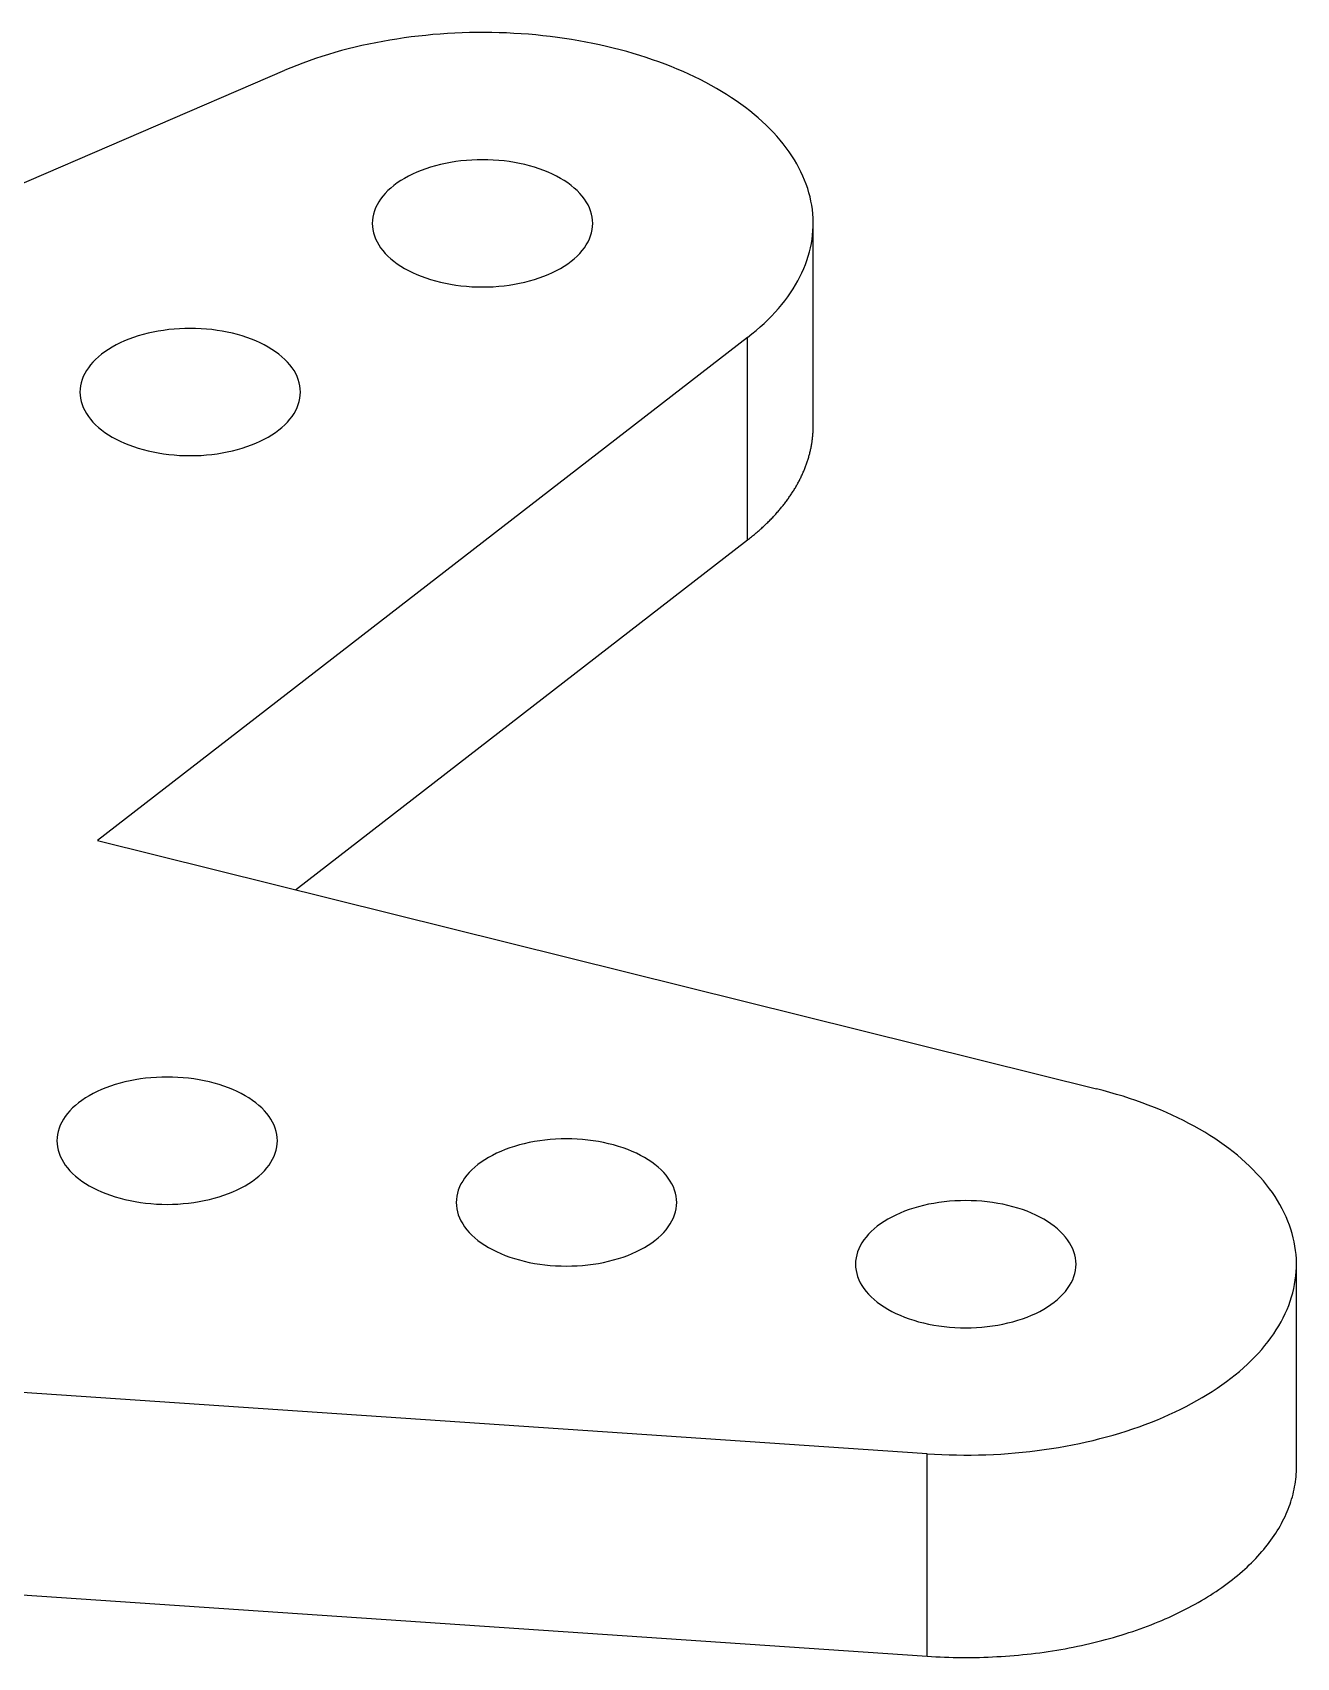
# Model space of a CAD drawing. Extents: x 5.39 to 8.56, y 4.01 to 6.42.
# Drawn here: x 8.1962 to 8.5573, y 5.6638 to 6.1282 of the extents above; entities that cross this region are included whole.
import ezdxf

# ---------------------------------------------------------------- set-up
doc = ezdxf.new("R2010")
doc.units = 0
doc.layers.add('VISIBLE_EDGES_ANSI_', color=7, linetype='CONTINUOUS')
doc.layers.add('VISIBLE_TANGENT_EDGES_ANSI', color=7, linetype='CONTINUOUS')

msp = doc.modelspace()

# ---------------------------------------------------------------- linework, layer by layer
at = {"layer": 'VISIBLE_EDGES_ANSI_'}
for p, q in [((8.01916, 6.01019), (8.26829, 6.11743)), ((8.41926, 6.01583), (8.41926, 6.07369)), ((8.40052, 6.04108), (8.21478, 5.89725)), ((8.27134, 5.88319), (8.40052, 5.98322)), ((8.21478, 5.89725), (8.5002, 5.8263)), ((8.55733, 5.71833), (8.55733, 5.77619)), ((8.45181, 5.72201), (8.14317, 5.74296)), ((8.15512, 5.68429), (8.45181, 5.66415))]:
    msp.add_line(p, q, dxfattribs=at)
for points in [[(8.40052, 6.04108, 0), (8.40176, 6.04207, 0), (8.40296, 6.04307, 0), (8.40412, 6.04408, 0), (8.40525, 6.04511, 0), (8.40633, 6.04615, 0), (8.40737, 6.0472, 0), (8.40837, 6.04827, 0), (8.40933, 6.04936, 0), (8.41025, 6.05045, 0), (8.41113, 6.05156, 0), (8.41196, 6.05267, 0), (8.41275, 6.0538, 0), (8.4135, 6.05493, 0), (8.4142, 6.05608, 0), (8.41486, 6.05724, 0), (8.41547, 6.0584, 0), (8.41604, 6.05957, 0), (8.41656, 6.06075, 0), (8.41704, 6.06193, 0), (8.41747, 6.06312, 0), (8.41785, 6.06432, 0), (8.41819, 6.06552, 0), (8.41848, 6.06672, 0), (8.41873, 6.06793, 0), (8.41893, 6.06914, 0), (8.41908, 6.07035, 0), (8.41919, 6.07156, 0), (8.41924, 6.07278, 0), (8.41926, 6.07399, 0), (8.41922, 6.07521, 0), (8.41914, 6.07642, 0), (8.41901, 6.07764, 0), (8.41883, 6.07885, 0), (8.41861, 6.08006, 0), (8.41834, 6.08126, 0), (8.41803, 6.08246, 0), (8.41767, 6.08366, 0), (8.41726, 6.08485, 0), (8.4168, 6.08604, 0), (8.4163, 6.08722, 0), (8.41576, 6.0884, 0), (8.41517, 6.08956, 0), (8.41454, 6.09072, 0), (8.41386, 6.09187, 0), (8.41313, 6.09301, 0), (8.41236, 6.09414, 0), (8.41155, 6.09527, 0), (8.4107, 6.09638, 0), (8.4098, 6.09748, 0), (8.40886, 6.09857, 0), (8.40788, 6.09964, 0), (8.40686, 6.1007, 0), (8.4058, 6.10175, 0), (8.40469, 6.10279, 0), (8.40355, 6.10381, 0), (8.40237, 6.10481, 0), (8.40115, 6.10581, 0), (8.39989, 6.10678, 0), (8.3986, 6.10774, 0), (8.39726, 6.10868, 0), (8.3959, 6.1096, 0), (8.39449, 6.11051, 0), (8.39305, 6.1114, 0), (8.39158, 6.11227, 0), (8.39008, 6.11312, 0), (8.38854, 6.11395, 0), (8.38697, 6.11476, 0), (8.38537, 6.11555, 0), (8.38374, 6.11632, 0), (8.38208, 6.11706, 0), (8.38039, 6.11779, 0), (8.37868, 6.11849, 0), (8.37693, 6.11918, 0), (8.37517, 6.11984, 0), (8.37337, 6.12047, 0), (8.37156, 6.12109, 0), (8.36971, 6.12168, 0), (8.36785, 6.12224, 0), (8.36597, 6.12279, 0), (8.36406, 6.1233, 0), (8.36214, 6.1238, 0), (8.3602, 6.12426, 0), (8.35824, 6.12471, 0), (8.35626, 6.12513, 0), (8.35427, 6.12552, 0), (8.35226, 6.12588, 0), (8.35024, 6.12622, 0), (8.3482, 6.12654, 0), (8.34616, 6.12683, 0), (8.3441, 6.12709, 0), (8.34204, 6.12733, 0), (8.33996, 6.12753, 0), (8.33788, 6.12772, 0), (8.33579, 6.12787, 0), (8.3337, 6.128, 0), (8.3316, 6.1281, 0), (8.3295, 6.12818, 0), (8.3274, 6.12822, 0), (8.32529, 6.12824, 0), (8.32319, 6.12824, 0), (8.32108, 6.1282, 0), (8.31898, 6.12814, 0), (8.31688, 6.12805, 0), (8.31478, 6.12794, 0), (8.31269, 6.1278, 0), (8.31061, 6.12763, 0), (8.30853, 6.12743, 0), (8.30646, 6.12721, 0), (8.3044, 6.12696, 0), (8.30235, 6.12669, 0), (8.30031, 6.12638, 0), (8.29828, 6.12606, 0), (8.29627, 6.1257, 0), (8.29427, 6.12532, 0), (8.29228, 6.12492, 0), (8.29031, 6.12449, 0), (8.28836, 6.12403, 0), (8.28643, 6.12355, 0), (8.28451, 6.12305, 0), (8.28262, 6.12252, 0), (8.28075, 6.12196, 0), (8.27889, 6.12138, 0), (8.27706, 6.12078, 0), (8.27526, 6.12016, 0), (8.27348, 6.11951, 0), (8.27172, 6.11884, 0), (8.26999, 6.11814, 0), (8.26829, 6.11743, 0)], [(8.29327, 6.07369, 0), (8.29331, 6.0728, 0), (8.29342, 6.07191, 0), (8.29361, 6.07102, 0), (8.29388, 6.07014, 0), (8.29422, 6.06927, 0), (8.29463, 6.06841, 0), (8.29511, 6.06757, 0), (8.29567, 6.06673, 0), (8.2963, 6.06592, 0), (8.29699, 6.06512, 0), (8.29775, 6.06434, 0), (8.29858, 6.06359, 0), (8.29947, 6.06286, 0), (8.30042, 6.06216, 0), (8.30143, 6.06148, 0), (8.3025, 6.06083, 0), (8.30362, 6.06022, 0), (8.30479, 6.05963, 0), (8.30601, 6.05909, 0), (8.30727, 6.05857, 0), (8.30858, 6.05809, 0), (8.30992, 6.05765, 0), (8.3113, 6.05725, 0), (8.31272, 6.05689, 0), (8.31416, 6.05657, 0), (8.31563, 6.05629, 0), (8.31712, 6.05605, 0), (8.31862, 6.05586, 0), (8.32015, 6.0557, 0), (8.32168, 6.05559, 0), (8.32322, 6.05553, 0), (8.32477, 6.05551, 0), (8.32631, 6.05553, 0), (8.32786, 6.05559, 0), (8.32939, 6.0557, 0), (8.33091, 6.05586, 0), (8.33242, 6.05605, 0), (8.33391, 6.05629, 0), (8.33538, 6.05657, 0), (8.33682, 6.05689, 0), (8.33824, 6.05725, 0), (8.33962, 6.05765, 0), (8.34096, 6.05809, 0), (8.34227, 6.05857, 0), (8.34353, 6.05909, 0), (8.34475, 6.05963, 0), (8.34592, 6.06022, 0), (8.34704, 6.06083, 0), (8.34811, 6.06148, 0), (8.34912, 6.06216, 0), (8.35007, 6.06286, 0), (8.35096, 6.06359, 0), (8.35178, 6.06434, 0), (8.35255, 6.06512, 0), (8.35324, 6.06592, 0), (8.35387, 6.06673, 0), (8.35442, 6.06757, 0), (8.35491, 6.06841, 0), (8.35532, 6.06927, 0), (8.35566, 6.07014, 0), (8.35592, 6.07102, 0), (8.35611, 6.07191, 0), (8.35623, 6.0728, 0), (8.35626, 6.07369, 0), (8.35623, 6.07458, 0), (8.35611, 6.07547, 0), (8.35592, 6.07636, 0), (8.35566, 6.07724, 0), (8.35532, 6.07811, 0), (8.35491, 6.07897, 0), (8.35442, 6.07982, 0), (8.35387, 6.08065, 0), (8.35324, 6.08147, 0), (8.35255, 6.08226, 0), (8.35178, 6.08304, 0), (8.35096, 6.08379, 0), (8.35007, 6.08452, 0), (8.34912, 6.08523, 0), (8.34811, 6.0859, 0), (8.34704, 6.08655, 0), (8.34592, 6.08716, 0), (8.34475, 6.08775, 0), (8.34353, 6.0883, 0), (8.34227, 6.08881, 0), (8.34096, 6.08929, 0), (8.33962, 6.08973, 0), (8.33824, 6.09013, 0), (8.33682, 6.09049, 0), (8.33538, 6.09081, 0), (8.33391, 6.09109, 0), (8.33242, 6.09133, 0), (8.33091, 6.09153, 0), (8.32939, 6.09168, 0), (8.32786, 6.09179, 0), (8.32631, 6.09185, 0), (8.32477, 6.09188, 0), (8.32322, 6.09185, 0), (8.32168, 6.09179, 0), (8.32015, 6.09168, 0), (8.31862, 6.09153, 0), (8.31712, 6.09133, 0), (8.31563, 6.09109, 0), (8.31416, 6.09081, 0), (8.31272, 6.09049, 0), (8.3113, 6.09013, 0), (8.30992, 6.08973, 0), (8.30858, 6.08929, 0), (8.30727, 6.08881, 0), (8.30601, 6.0883, 0), (8.30479, 6.08775, 0), (8.30362, 6.08716, 0), (8.3025, 6.08655, 0), (8.30143, 6.0859, 0), (8.30042, 6.08523, 0), (8.29947, 6.08452, 0), (8.29858, 6.08379, 0), (8.29775, 6.08304, 0), (8.29699, 6.08226, 0), (8.2963, 6.08147, 0), (8.29567, 6.08065, 0), (8.29511, 6.07982, 0), (8.29463, 6.07897, 0), (8.29422, 6.07811, 0), (8.29388, 6.07724, 0), (8.29361, 6.07636, 0), (8.29342, 6.07547, 0), (8.29331, 6.07458, 0), (8.29327, 6.07369, 0)], [(8.20976, 6.02547, 0), (8.20979, 6.02458, 0), (8.20991, 6.02369, 0), (8.2101, 6.0228, 0), (8.21036, 6.02193, 0), (8.2107, 6.02105, 0), (8.21111, 6.02019, 0), (8.2116, 6.01935, 0), (8.21215, 6.01851, 0), (8.21278, 6.0177, 0), (8.21348, 6.0169, 0), (8.21424, 6.01612, 0), (8.21506, 6.01537, 0), (8.21595, 6.01464, 0), (8.21691, 6.01394, 0), (8.21792, 6.01326, 0), (8.21898, 6.01261, 0), (8.2201, 6.012, 0), (8.22127, 6.01142, 0), (8.22249, 6.01087, 0), (8.22375, 6.01035, 0), (8.22506, 6.00988, 0), (8.22641, 6.00944, 0), (8.22779, 6.00903, 0), (8.2292, 6.00867, 0), (8.23064, 6.00835, 0), (8.23211, 6.00807, 0), (8.2336, 6.00783, 0), (8.23511, 6.00764, 0), (8.23663, 6.00749, 0), (8.23817, 6.00738, 0), (8.23971, 6.00731, 0), (8.24125, 6.00729, 0), (8.2428, 6.00731, 0), (8.24434, 6.00738, 0), (8.24587, 6.00749, 0), (8.2474, 6.00764, 0), (8.24891, 6.00783, 0), (8.2504, 6.00807, 0), (8.25186, 6.00835, 0), (8.25331, 6.00867, 0), (8.25472, 6.00903, 0), (8.2561, 6.00944, 0), (8.25744, 6.00988, 0), (8.25875, 6.01035, 0), (8.26001, 6.01087, 0), (8.26123, 6.01142, 0), (8.2624, 6.012, 0), (8.26352, 6.01261, 0), (8.26459, 6.01326, 0), (8.2656, 6.01394, 0), (8.26655, 6.01464, 0), (8.26744, 6.01537, 0), (8.26827, 6.01612, 0), (8.26903, 6.0169, 0), (8.26972, 6.0177, 0), (8.27035, 6.01851, 0), (8.27091, 6.01935, 0), (8.27139, 6.02019, 0), (8.2718, 6.02105, 0), (8.27214, 6.02193, 0), (8.27241, 6.0228, 0), (8.2726, 6.02369, 0), (8.27271, 6.02458, 0), (8.27275, 6.02547, 0), (8.27271, 6.02637, 0), (8.2726, 6.02726, 0), (8.27241, 6.02814, 0), (8.27214, 6.02902, 0), (8.2718, 6.02989, 0), (8.27139, 6.03075, 0), (8.27091, 6.0316, 0), (8.27035, 6.03243, 0), (8.26972, 6.03325, 0), (8.26903, 6.03404, 0), (8.26827, 6.03482, 0), (8.26744, 6.03558, 0), (8.26655, 6.03631, 0), (8.2656, 6.03701, 0), (8.26459, 6.03768, 0), (8.26352, 6.03833, 0), (8.2624, 6.03895, 0), (8.26123, 6.03953, 0), (8.26001, 6.04008, 0), (8.25875, 6.04059, 0), (8.25744, 6.04107, 0), (8.2561, 6.04151, 0), (8.25472, 6.04191, 0), (8.25331, 6.04227, 0), (8.25186, 6.04259, 0), (8.2504, 6.04287, 0), (8.24891, 6.04311, 0), (8.2474, 6.04331, 0), (8.24587, 6.04346, 0), (8.24434, 6.04357, 0), (8.2428, 6.04364, 0), (8.24125, 6.04366, 0), (8.23971, 6.04364, 0), (8.23817, 6.04357, 0), (8.23663, 6.04346, 0), (8.23511, 6.04331, 0), (8.2336, 6.04311, 0), (8.23211, 6.04287, 0), (8.23064, 6.04259, 0), (8.2292, 6.04227, 0), (8.22779, 6.04191, 0), (8.22641, 6.04151, 0), (8.22506, 6.04107, 0), (8.22375, 6.04059, 0), (8.22249, 6.04008, 0), (8.22127, 6.03953, 0), (8.2201, 6.03895, 0), (8.21898, 6.03833, 0), (8.21792, 6.03768, 0), (8.21691, 6.03701, 0), (8.21595, 6.03631, 0), (8.21506, 6.03558, 0), (8.21424, 6.03482, 0), (8.21348, 6.03404, 0), (8.21278, 6.03325, 0), (8.21215, 6.03243, 0), (8.2116, 6.0316, 0), (8.21111, 6.03075, 0), (8.2107, 6.02989, 0), (8.21036, 6.02902, 0), (8.2101, 6.02814, 0), (8.20991, 6.02726, 0), (8.20979, 6.02637, 0), (8.20976, 6.02547, 0)], [(8.40052, 5.98322, 0), (8.4008, 5.98344, 0), (8.40108, 5.98366, 0), (8.40136, 5.98388, 0), (8.40164, 5.9841, 0), (8.40191, 5.98433, 0), (8.40218, 5.98455, 0), (8.40245, 5.98477, 0), (8.40272, 5.985, 0), (8.40299, 5.98522, 0), (8.40325, 5.98545, 0), (8.40351, 5.98568, 0), (8.40377, 5.98591, 0), (8.40403, 5.98613, 0), (8.40429, 5.98636, 0), (8.40454, 5.98659, 0), (8.4048, 5.98683, 0), (8.40505, 5.98706, 0), (8.40529, 5.98729, 0), (8.40554, 5.98752, 0), (8.40579, 5.98776, 0), (8.40603, 5.98799, 0), (8.40627, 5.98823, 0), (8.40651, 5.98846, 0), (8.40674, 5.9887, 0), (8.40698, 5.98894, 0), (8.40721, 5.98917, 0), (8.40744, 5.98941, 0), (8.40767, 5.98965, 0), (8.40789, 5.98989, 0), (8.40812, 5.99013, 0), (8.40834, 5.99037, 0), (8.40856, 5.99061, 0), (8.40878, 5.99086, 0), (8.40899, 5.9911, 0), (8.4092, 5.99134, 0), (8.40942, 5.99159, 0), (8.40962, 5.99183, 0), (8.40983, 5.99208, 0), (8.41004, 5.99232, 0), (8.41024, 5.99257, 0), (8.41044, 5.99282, 0), (8.41064, 5.99307, 0), (8.41083, 5.99331, 0), (8.41103, 5.99356, 0), (8.41122, 5.99381, 0), (8.41141, 5.99406, 0), (8.4116, 5.99431, 0), (8.41178, 5.99457, 0), (8.41197, 5.99482, 0), (8.41215, 5.99507, 0), (8.41233, 5.99532, 0), (8.4125, 5.99558, 0), (8.41268, 5.99583, 0), (8.41285, 5.99608, 0), (8.41302, 5.99634, 0), (8.41319, 5.99659, 0), (8.41335, 5.99685, 0), (8.41352, 5.99711, 0), (8.41368, 5.99736, 0), (8.41384, 5.99762, 0), (8.41399, 5.99788, 0), (8.41415, 5.99813, 0), (8.4143, 5.99839, 0), (8.41445, 5.99865, 0), (8.4146, 5.99891, 0), (8.41474, 5.99917, 0), (8.41489, 5.99943, 0), (8.41503, 5.99969, 0), (8.41517, 5.99995, 0), (8.4153, 6.00021, 0), (8.41544, 6.00048, 0), (8.41557, 6.00074, 0), (8.4157, 6.001, 0), (8.41583, 6.00126, 0), (8.41595, 6.00153, 0), (8.41607, 6.00179, 0), (8.4162, 6.00205, 0), (8.41631, 6.00232, 0), (8.41643, 6.00258, 0), (8.41654, 6.00285, 0), (8.41665, 6.00311, 0), (8.41676, 6.00338, 0), (8.41687, 6.00365, 0), (8.41698, 6.00391, 0), (8.41708, 6.00418, 0), (8.41718, 6.00445, 0), (8.41727, 6.00471, 0), (8.41737, 6.00498, 0), (8.41746, 6.00525, 0), (8.41755, 6.00552, 0), (8.41764, 6.00578, 0), (8.41773, 6.00605, 0), (8.41781, 6.00632, 0), (8.41789, 6.00659, 0), (8.41797, 6.00686, 0), (8.41805, 6.00713, 0), (8.41812, 6.0074, 0), (8.41819, 6.00767, 0), (8.41826, 6.00794, 0), (8.41833, 6.00821, 0), (8.4184, 6.00848, 0), (8.41846, 6.00875, 0), (8.41852, 6.00902, 0), (8.41858, 6.00929, 0), (8.41863, 6.00956, 0), (8.41868, 6.00983, 0), (8.41874, 6.01011, 0), (8.41878, 6.01038, 0), (8.41883, 6.01065, 0), (8.41887, 6.01092, 0), (8.41892, 6.01119, 0), (8.41895, 6.01147, 0), (8.41899, 6.01174, 0), (8.41903, 6.01201, 0), (8.41906, 6.01228, 0), (8.41909, 6.01255, 0), (8.41911, 6.01283, 0), (8.41914, 6.0131, 0), (8.41916, 6.01337, 0), (8.41918, 6.01365, 0), (8.4192, 6.01392, 0), (8.41921, 6.01419, 0), (8.41923, 6.01446, 0), (8.41924, 6.01474, 0), (8.41925, 6.01501, 0), (8.41925, 6.01528, 0), (8.41926, 6.01556, 0), (8.41926, 6.01583, 0)], [(8.20317, 5.81149, 0), (8.20321, 5.8106, 0), (8.20332, 5.80971, 0), (8.20351, 5.80882, 0), (8.20378, 5.80794, 0), (8.20412, 5.80707, 0), (8.20453, 5.80621, 0), (8.20501, 5.80536, 0), (8.20557, 5.80453, 0), (8.2062, 5.80371, 0), (8.20689, 5.80292, 0), (8.20765, 5.80214, 0), (8.20848, 5.80139, 0), (8.20937, 5.80066, 0), (8.21032, 5.79995, 0), (8.21133, 5.79928, 0), (8.2124, 5.79863, 0), (8.21352, 5.79801, 0), (8.21469, 5.79743, 0), (8.21591, 5.79688, 0), (8.21717, 5.79637, 0), (8.21848, 5.79589, 0), (8.21982, 5.79545, 0), (8.2212, 5.79505, 0), (8.22262, 5.79469, 0), (8.22406, 5.79437, 0), (8.22553, 5.79409, 0), (8.22702, 5.79385, 0), (8.22852, 5.79365, 0), (8.23005, 5.7935, 0), (8.23158, 5.79339, 0), (8.23312, 5.79333, 0), (8.23467, 5.7933, 0), (8.23621, 5.79333, 0), (8.23776, 5.79339, 0), (8.23929, 5.7935, 0), (8.24081, 5.79365, 0), (8.24232, 5.79385, 0), (8.24381, 5.79409, 0), (8.24528, 5.79437, 0), (8.24672, 5.79469, 0), (8.24813, 5.79505, 0), (8.24952, 5.79545, 0), (8.25086, 5.79589, 0), (8.25217, 5.79637, 0), (8.25343, 5.79688, 0), (8.25465, 5.79743, 0), (8.25582, 5.79801, 0), (8.25694, 5.79863, 0), (8.25801, 5.79928, 0), (8.25901, 5.79995, 0), (8.25997, 5.80066, 0), (8.26086, 5.80139, 0), (8.26168, 5.80214, 0), (8.26245, 5.80292, 0), (8.26314, 5.80371, 0), (8.26377, 5.80453, 0), (8.26432, 5.80536, 0), (8.26481, 5.80621, 0), (8.26522, 5.80707, 0), (8.26556, 5.80794, 0), (8.26582, 5.80882, 0), (8.26601, 5.80971, 0), (8.26613, 5.8106, 0), (8.26616, 5.81149, 0), (8.26613, 5.81238, 0), (8.26601, 5.81327, 0), (8.26582, 5.81416, 0), (8.26556, 5.81504, 0), (8.26522, 5.81591, 0), (8.26481, 5.81677, 0), (8.26432, 5.81761, 0), (8.26377, 5.81845, 0), (8.26314, 5.81926, 0), (8.26245, 5.82006, 0), (8.26168, 5.82084, 0), (8.26086, 5.82159, 0), (8.25997, 5.82232, 0), (8.25901, 5.82302, 0), (8.25801, 5.8237, 0), (8.25694, 5.82435, 0), (8.25582, 5.82496, 0), (8.25465, 5.82554, 0), (8.25343, 5.82609, 0), (8.25217, 5.82661, 0), (8.25086, 5.82709, 0), (8.24952, 5.82753, 0), (8.24813, 5.82793, 0), (8.24672, 5.82829, 0), (8.24528, 5.82861, 0), (8.24381, 5.82889, 0), (8.24232, 5.82913, 0), (8.24081, 5.82932, 0), (8.23929, 5.82948, 0), (8.23776, 5.82958, 0), (8.23621, 5.82965, 0), (8.23467, 5.82967, 0), (8.23312, 5.82965, 0), (8.23158, 5.82958, 0), (8.23005, 5.82948, 0), (8.22852, 5.82932, 0), (8.22702, 5.82913, 0), (8.22553, 5.82889, 0), (8.22406, 5.82861, 0), (8.22262, 5.82829, 0), (8.2212, 5.82793, 0), (8.21982, 5.82753, 0), (8.21848, 5.82709, 0), (8.21717, 5.82661, 0), (8.21591, 5.82609, 0), (8.21469, 5.82554, 0), (8.21352, 5.82496, 0), (8.2124, 5.82435, 0), (8.21133, 5.8237, 0), (8.21032, 5.82302, 0), (8.20937, 5.82232, 0), (8.20848, 5.82159, 0), (8.20765, 5.82084, 0), (8.20689, 5.82006, 0), (8.2062, 5.81926, 0), (8.20557, 5.81845, 0), (8.20501, 5.81761, 0), (8.20453, 5.81677, 0), (8.20412, 5.81591, 0), (8.20378, 5.81504, 0), (8.20351, 5.81416, 0), (8.20332, 5.81327, 0), (8.20321, 5.81238, 0), (8.20317, 5.81149, 0)], [(8.45181, 5.72201, 0), (8.4539, 5.72188, 0), (8.456, 5.72178, 0), (8.4581, 5.72171, 0), (8.4602, 5.72166, 0), (8.46231, 5.72164, 0), (8.46441, 5.72164, 0), (8.46652, 5.72168, 0), (8.46862, 5.72174, 0), (8.47072, 5.72183, 0), (8.47282, 5.72194, 0), (8.47491, 5.72208, 0), (8.47699, 5.72225, 0), (8.47907, 5.72245, 0), (8.48114, 5.72267, 0), (8.4832, 5.72292, 0), (8.48525, 5.72319, 0), (8.48729, 5.7235, 0), (8.48932, 5.72382, 0), (8.49133, 5.72418, 0), (8.49333, 5.72456, 0), (8.49532, 5.72496, 0), (8.49729, 5.72539, 0), (8.49924, 5.72585, 0), (8.50117, 5.72633, 0), (8.50309, 5.72683, 0), (8.50498, 5.72736, 0), (8.50685, 5.72792, 0), (8.50871, 5.7285, 0), (8.51054, 5.7291, 0), (8.51234, 5.72972, 0), (8.51412, 5.73037, 0), (8.51588, 5.73104, 0), (8.51761, 5.73174, 0), (8.51931, 5.73245, 0), (8.52098, 5.73319, 0), (8.52263, 5.73395, 0), (8.52424, 5.73473, 0), (8.52583, 5.73553, 0), (8.52738, 5.73635, 0), (8.5289, 5.73719, 0), (8.53039, 5.73805, 0), (8.53185, 5.73892, 0), (8.53327, 5.73982, 0), (8.53465, 5.74074, 0), (8.536, 5.74167, 0), (8.53732, 5.74262, 0), (8.53859, 5.74359, 0), (8.53983, 5.74457, 0), (8.54104, 5.74557, 0), (8.5422, 5.74658, 0), (8.54332, 5.74761, 0), (8.5444, 5.74865, 0), (8.54545, 5.74971, 0), (8.54645, 5.75078, 0), (8.54741, 5.75186, 0), (8.54833, 5.75295, 0), (8.5492, 5.75406, 0), (8.55003, 5.75517, 0), (8.55082, 5.7563, 0), (8.55157, 5.75744, 0), (8.55227, 5.75858, 0), (8.55293, 5.75974, 0), (8.55354, 5.7609, 0), (8.55411, 5.76207, 0), (8.55463, 5.76325, 0), (8.55511, 5.76443, 0), (8.55554, 5.76562, 0), (8.55592, 5.76682, 0), (8.55626, 5.76802, 0), (8.55655, 5.76922, 0), (8.5568, 5.77043, 0), (8.557, 5.77164, 0), (8.55715, 5.77285, 0), (8.55726, 5.77406, 0), (8.55731, 5.77528, 0), (8.55733, 5.77649, 0), (8.55729, 5.77771, 0), (8.55721, 5.77892, 0), (8.55708, 5.78014, 0), (8.5569, 5.78135, 0), (8.55668, 5.78256, 0), (8.55641, 5.78376, 0), (8.5561, 5.78497, 0), (8.55574, 5.78616, 0), (8.55533, 5.78735, 0), (8.55487, 5.78854, 0), (8.55437, 5.78972, 0), (8.55383, 5.7909, 0), (8.55324, 5.79206, 0), (8.5526, 5.79322, 0), (8.55192, 5.79437, 0), (8.5512, 5.79551, 0), (8.55043, 5.79665, 0), (8.54962, 5.79777, 0), (8.54877, 5.79888, 0), (8.54787, 5.79998, 0), (8.54693, 5.80107, 0), (8.54595, 5.80214, 0), (8.54493, 5.8032, 0), (8.54387, 5.80425, 0), (8.54276, 5.80529, 0), (8.54162, 5.80631, 0), (8.54044, 5.80732, 0), (8.53922, 5.80831, 0), (8.53796, 5.80928, 0), (8.53666, 5.81024, 0), (8.53533, 5.81118, 0), (8.53396, 5.8121, 0), (8.53256, 5.81301, 0), (8.53112, 5.8139, 0), (8.52965, 5.81477, 0), (8.52814, 5.81562, 0), (8.52661, 5.81645, 0), (8.52504, 5.81726, 0), (8.52344, 5.81805, 0), (8.52181, 5.81882, 0), (8.52015, 5.81956, 0), (8.51846, 5.82029, 0), (8.51674, 5.82099, 0), (8.515, 5.82168, 0), (8.51323, 5.82234, 0), (8.51144, 5.82297, 0), (8.50962, 5.82359, 0), (8.50778, 5.82418, 0), (8.50592, 5.82474, 0), (8.50403, 5.82529, 0), (8.50213, 5.8258, 0), (8.5002, 5.8263, 0)], [(8.31726, 5.79384, 0), (8.3173, 5.79295, 0), (8.31741, 5.79206, 0), (8.3176, 5.79117, 0), (8.31786, 5.79029, 0), (8.3182, 5.78942, 0), (8.31861, 5.78856, 0), (8.3191, 5.78771, 0), (8.31966, 5.78688, 0), (8.32028, 5.78606, 0), (8.32098, 5.78527, 0), (8.32174, 5.78449, 0), (8.32257, 5.78374, 0), (8.32346, 5.78301, 0), (8.32441, 5.7823, 0), (8.32542, 5.78163, 0), (8.32648, 5.78098, 0), (8.3276, 5.78037, 0), (8.32877, 5.77978, 0), (8.32999, 5.77923, 0), (8.33126, 5.77872, 0), (8.33256, 5.77824, 0), (8.33391, 5.7778, 0), (8.33529, 5.7774, 0), (8.3367, 5.77704, 0), (8.33814, 5.77672, 0), (8.33961, 5.77644, 0), (8.3411, 5.7762, 0), (8.34261, 5.776, 0), (8.34413, 5.77585, 0), (8.34567, 5.77574, 0), (8.34721, 5.77568, 0), (8.34875, 5.77565, 0), (8.3503, 5.77568, 0), (8.35184, 5.77574, 0), (8.35338, 5.77585, 0), (8.3549, 5.776, 0), (8.35641, 5.7762, 0), (8.3579, 5.77644, 0), (8.35936, 5.77672, 0), (8.36081, 5.77704, 0), (8.36222, 5.7774, 0), (8.3636, 5.7778, 0), (8.36495, 5.77824, 0), (8.36625, 5.77872, 0), (8.36752, 5.77923, 0), (8.36873, 5.77978, 0), (8.36991, 5.78037, 0), (8.37102, 5.78098, 0), (8.37209, 5.78163, 0), (8.3731, 5.7823, 0), (8.37405, 5.78301, 0), (8.37494, 5.78374, 0), (8.37577, 5.78449, 0), (8.37653, 5.78527, 0), (8.37723, 5.78606, 0), (8.37785, 5.78688, 0), (8.37841, 5.78771, 0), (8.37889, 5.78856, 0), (8.37931, 5.78942, 0), (8.37964, 5.79029, 0), (8.37991, 5.79117, 0), (8.3801, 5.79206, 0), (8.38021, 5.79295, 0), (8.38025, 5.79384, 0), (8.38021, 5.79473, 0), (8.3801, 5.79562, 0), (8.37991, 5.79651, 0), (8.37964, 5.79739, 0), (8.37931, 5.79826, 0), (8.37889, 5.79912, 0), (8.37841, 5.79997, 0), (8.37785, 5.8008, 0), (8.37723, 5.80161, 0), (8.37653, 5.80241, 0), (8.37577, 5.80319, 0), (8.37494, 5.80394, 0), (8.37405, 5.80467, 0), (8.3731, 5.80538, 0), (8.37209, 5.80605, 0), (8.37102, 5.8067, 0), (8.36991, 5.80731, 0), (8.36873, 5.8079, 0), (8.36752, 5.80844, 0), (8.36625, 5.80896, 0), (8.36495, 5.80944, 0), (8.3636, 5.80988, 0), (8.36222, 5.81028, 0), (8.36081, 5.81064, 0), (8.35936, 5.81096, 0), (8.3579, 5.81124, 0), (8.35641, 5.81148, 0), (8.3549, 5.81167, 0), (8.35338, 5.81183, 0), (8.35184, 5.81194, 0), (8.3503, 5.812, 0), (8.34875, 5.81202, 0), (8.34721, 5.812, 0), (8.34567, 5.81194, 0), (8.34413, 5.81183, 0), (8.34261, 5.81167, 0), (8.3411, 5.81148, 0), (8.33961, 5.81124, 0), (8.33814, 5.81096, 0), (8.3367, 5.81064, 0), (8.33529, 5.81028, 0), (8.33391, 5.80988, 0), (8.33256, 5.80944, 0), (8.33126, 5.80896, 0), (8.32999, 5.80844, 0), (8.32877, 5.8079, 0), (8.3276, 5.80731, 0), (8.32648, 5.8067, 0), (8.32542, 5.80605, 0), (8.32441, 5.80538, 0), (8.32346, 5.80467, 0), (8.32257, 5.80394, 0), (8.32174, 5.80319, 0), (8.32098, 5.80241, 0), (8.32028, 5.80161, 0), (8.31966, 5.8008, 0), (8.3191, 5.79997, 0), (8.31861, 5.79912, 0), (8.3182, 5.79826, 0), (8.31786, 5.79739, 0), (8.3176, 5.79651, 0), (8.31741, 5.79562, 0), (8.3173, 5.79473, 0), (8.31726, 5.79384, 0)], [(8.43134, 5.77619, 0), (8.43138, 5.7753, 0), (8.4315, 5.77441, 0), (8.43168, 5.77352, 0), (8.43195, 5.77264, 0), (8.43229, 5.77177, 0), (8.4327, 5.77091, 0), (8.43318, 5.77006, 0), (8.43374, 5.76923, 0), (8.43437, 5.76842, 0), (8.43506, 5.76762, 0), (8.43582, 5.76684, 0), (8.43665, 5.76609, 0), (8.43754, 5.76536, 0), (8.43849, 5.76465, 0), (8.4395, 5.76398, 0), (8.44057, 5.76333, 0), (8.44169, 5.76272, 0), (8.44286, 5.76213, 0), (8.44408, 5.76158, 0), (8.44534, 5.76107, 0), (8.44665, 5.76059, 0), (8.44799, 5.76015, 0), (8.44937, 5.75975, 0), (8.45079, 5.75939, 0), (8.45223, 5.75907, 0), (8.4537, 5.75879, 0), (8.45519, 5.75855, 0), (8.4567, 5.75836, 0), (8.45822, 5.7582, 0), (8.45975, 5.75809, 0), (8.46129, 5.75803, 0), (8.46284, 5.75801, 0), (8.46439, 5.75803, 0), (8.46593, 5.75809, 0), (8.46746, 5.7582, 0), (8.46898, 5.75836, 0), (8.47049, 5.75855, 0), (8.47198, 5.75879, 0), (8.47345, 5.75907, 0), (8.47489, 5.75939, 0), (8.47631, 5.75975, 0), (8.47769, 5.76015, 0), (8.47903, 5.76059, 0), (8.48034, 5.76107, 0), (8.4816, 5.76158, 0), (8.48282, 5.76213, 0), (8.48399, 5.76272, 0), (8.48511, 5.76333, 0), (8.48618, 5.76398, 0), (8.48719, 5.76465, 0), (8.48814, 5.76536, 0), (8.48903, 5.76609, 0), (8.48985, 5.76684, 0), (8.49062, 5.76762, 0), (8.49131, 5.76842, 0), (8.49194, 5.76923, 0), (8.49249, 5.77006, 0), (8.49298, 5.77091, 0), (8.49339, 5.77177, 0), (8.49373, 5.77264, 0), (8.49399, 5.77352, 0), (8.49418, 5.77441, 0), (8.4943, 5.7753, 0), (8.49434, 5.77619, 0), (8.4943, 5.77708, 0), (8.49418, 5.77797, 0), (8.49399, 5.77886, 0), (8.49373, 5.77974, 0), (8.49339, 5.78061, 0), (8.49298, 5.78147, 0), (8.49249, 5.78232, 0), (8.49194, 5.78315, 0), (8.49131, 5.78396, 0), (8.49062, 5.78476, 0), (8.48985, 5.78554, 0), (8.48903, 5.78629, 0), (8.48814, 5.78702, 0), (8.48719, 5.78773, 0), (8.48618, 5.7884, 0), (8.48511, 5.78905, 0), (8.48399, 5.78966, 0), (8.48282, 5.79025, 0), (8.4816, 5.7908, 0), (8.48034, 5.79131, 0), (8.47903, 5.79179, 0), (8.47769, 5.79223, 0), (8.47631, 5.79263, 0), (8.47489, 5.79299, 0), (8.47345, 5.79331, 0), (8.47198, 5.79359, 0), (8.47049, 5.79383, 0), (8.46898, 5.79402, 0), (8.46746, 5.79418, 0), (8.46593, 5.79429, 0), (8.46439, 5.79435, 0), (8.46284, 5.79437, 0), (8.46129, 5.79435, 0), (8.45975, 5.79429, 0), (8.45822, 5.79418, 0), (8.4567, 5.79402, 0), (8.45519, 5.79383, 0), (8.4537, 5.79359, 0), (8.45223, 5.79331, 0), (8.45079, 5.79299, 0), (8.44937, 5.79263, 0), (8.44799, 5.79223, 0), (8.44665, 5.79179, 0), (8.44534, 5.79131, 0), (8.44408, 5.7908, 0), (8.44286, 5.79025, 0), (8.44169, 5.78966, 0), (8.44057, 5.78905, 0), (8.4395, 5.7884, 0), (8.43849, 5.78773, 0), (8.43754, 5.78702, 0), (8.43665, 5.78629, 0), (8.43582, 5.78554, 0), (8.43506, 5.78476, 0), (8.43437, 5.78396, 0), (8.43374, 5.78315, 0), (8.43318, 5.78232, 0), (8.4327, 5.78147, 0), (8.43229, 5.78061, 0), (8.43195, 5.77974, 0), (8.43168, 5.77886, 0), (8.4315, 5.77797, 0), (8.43138, 5.77708, 0), (8.43134, 5.77619, 0)], [(8.45181, 5.66415, 0), (8.45304, 5.66407, 0), (8.45428, 5.664, 0), (8.45553, 5.66394, 0), (8.45677, 5.66389, 0), (8.45801, 5.66385, 0), (8.45926, 5.66381, 0), (8.4605, 5.66379, 0), (8.46175, 5.66378, 0), (8.46299, 5.66378, 0), (8.46424, 5.66378, 0), (8.46549, 5.6638, 0), (8.46673, 5.66382, 0), (8.46797, 5.66386, 0), (8.46922, 5.6639, 0), (8.47046, 5.66395, 0), (8.4717, 5.66402, 0), (8.47294, 5.66409, 0), (8.47418, 5.66417, 0), (8.47542, 5.66426, 0), (8.47665, 5.66436, 0), (8.47788, 5.66447, 0), (8.47911, 5.66459, 0), (8.48034, 5.66472, 0), (8.48156, 5.66486, 0), (8.48278, 5.665, 0), (8.48399, 5.66516, 0), (8.48521, 5.66533, 0), (8.48641, 5.6655, 0), (8.48762, 5.66568, 0), (8.48882, 5.66588, 0), (8.49002, 5.66608, 0), (8.49121, 5.66629, 0), (8.49239, 5.66651, 0), (8.49357, 5.66674, 0), (8.49475, 5.66698, 0), (8.49592, 5.66723, 0), (8.49708, 5.66748, 0), (8.49824, 5.66775, 0), (8.49939, 5.66802, 0), (8.50054, 5.66831, 0), (8.50168, 5.6686, 0), (8.50281, 5.6689, 0), (8.50394, 5.66921, 0), (8.50505, 5.66952, 0), (8.50616, 5.66985, 0), (8.50727, 5.67018, 0), (8.50836, 5.67052, 0), (8.50945, 5.67088, 0), (8.51053, 5.67123, 0), (8.5116, 5.6716, 0), (8.51267, 5.67198, 0), (8.51372, 5.67236, 0), (8.51477, 5.67275, 0), (8.5158, 5.67315, 0), (8.51683, 5.67356, 0), (8.51785, 5.67397, 0), (8.51886, 5.6744, 0), (8.51985, 5.67483, 0), (8.52084, 5.67526, 0), (8.52182, 5.67571, 0), (8.52279, 5.67616, 0), (8.52375, 5.67662, 0), (8.52469, 5.67709, 0), (8.52563, 5.67756, 0), (8.52656, 5.67804, 0), (8.52747, 5.67853, 0), (8.52837, 5.67903, 0), (8.52927, 5.67953, 0), (8.53015, 5.68004, 0), (8.53101, 5.68056, 0), (8.53187, 5.68108, 0), (8.53272, 5.68161, 0), (8.53355, 5.68214, 0), (8.53437, 5.68268, 0), (8.53518, 5.68323, 0), (8.53597, 5.68378, 0), (8.53675, 5.68434, 0), (8.53752, 5.68491, 0), (8.53828, 5.68548, 0), (8.53902, 5.68606, 0), (8.53975, 5.68664, 0), (8.54047, 5.68723, 0), (8.54118, 5.68782, 0), (8.54187, 5.68842, 0), (8.54254, 5.68903, 0), (8.5432, 5.68964, 0), (8.54385, 5.69025, 0), (8.54449, 5.69087, 0), (8.54511, 5.69149, 0), (8.54571, 5.69212, 0), (8.5463, 5.69276, 0), (8.54688, 5.69339, 0), (8.54744, 5.69404, 0), (8.54799, 5.69468, 0), (8.54852, 5.69533, 0), (8.54904, 5.69599, 0), (8.54954, 5.69664, 0), (8.55003, 5.69731, 0), (8.5505, 5.69797, 0), (8.55096, 5.69864, 0), (8.5514, 5.69931, 0), (8.55183, 5.69999, 0), (8.55224, 5.70067, 0), (8.55264, 5.70135, 0), (8.55302, 5.70204, 0), (8.55338, 5.70272, 0), (8.55373, 5.70341, 0), (8.55406, 5.70411, 0), (8.55438, 5.7048, 0), (8.55468, 5.7055, 0), (8.55496, 5.7062, 0), (8.55523, 5.7069, 0), (8.55549, 5.70761, 0), (8.55572, 5.70831, 0), (8.55594, 5.70902, 0), (8.55615, 5.70973, 0), (8.55634, 5.71044, 0), (8.55651, 5.71116, 0), (8.55666, 5.71187, 0), (8.5568, 5.71258, 0), (8.55693, 5.7133, 0), (8.55703, 5.71402, 0), (8.55712, 5.71473, 0), (8.5572, 5.71545, 0), (8.55725, 5.71617, 0), (8.55729, 5.71689, 0), (8.55732, 5.71761, 0), (8.55733, 5.71833, 0)]]:
    msp.add_polyline3d(points, dxfattribs=at)
at = {"layer": 'VISIBLE_TANGENT_EDGES_ANSI'}
for p, q in [((8.40052, 5.98322), (8.40052, 6.04108)), ((8.45181, 5.66415), (8.45181, 5.72201))]:
    msp.add_line(p, q, dxfattribs=at)

doc.saveas('drawing.dxf')
